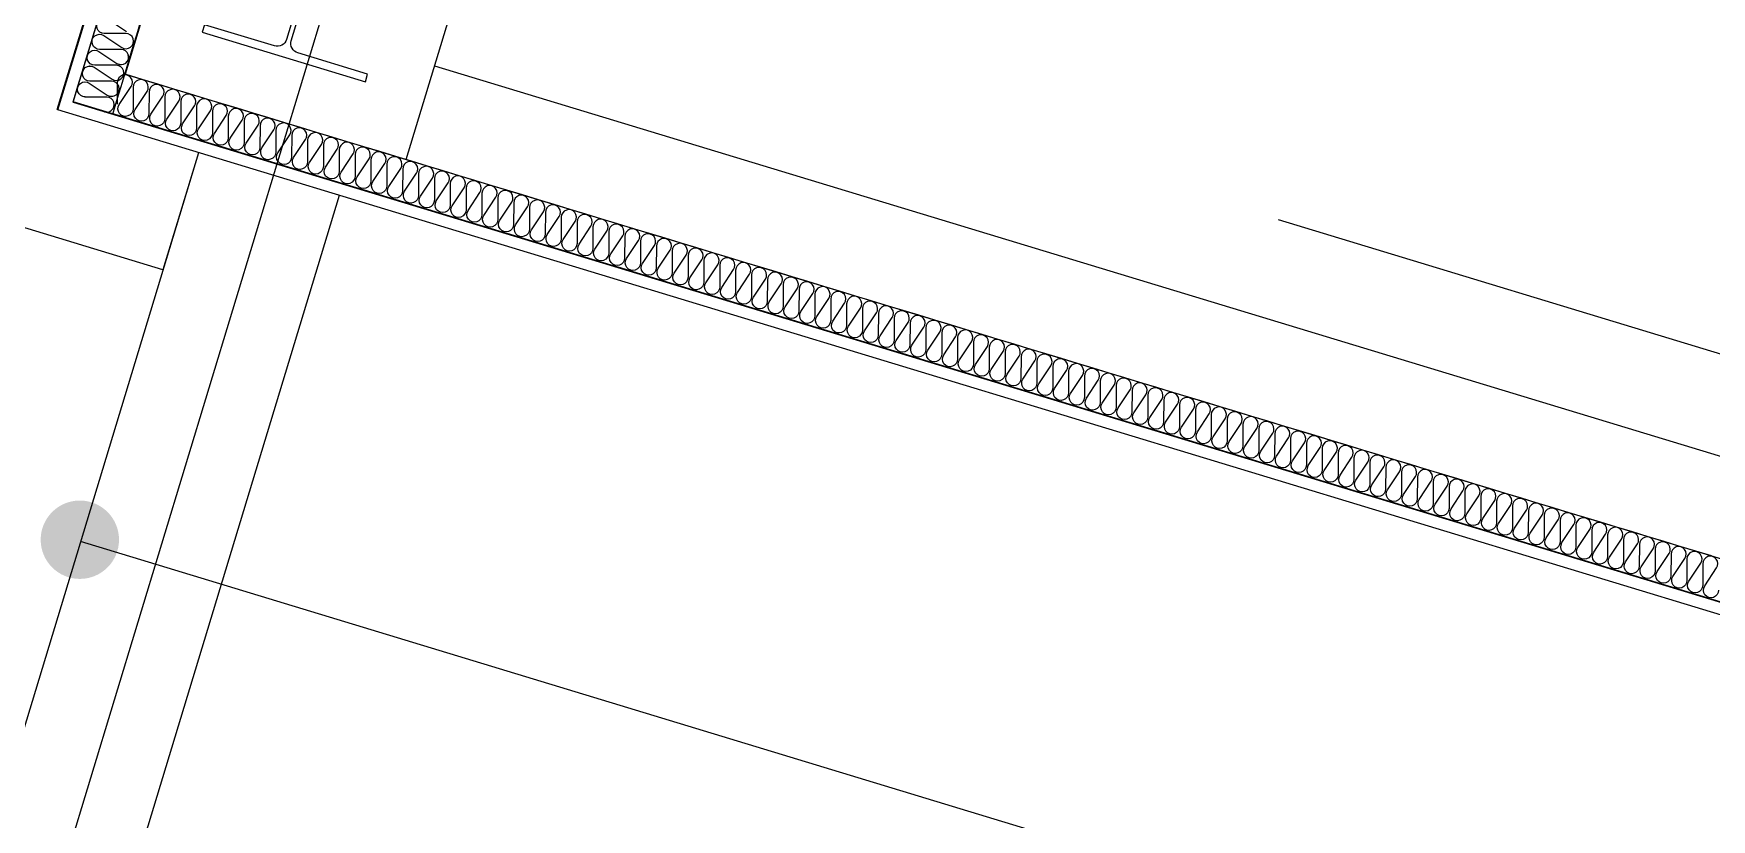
# Model space of a CAD drawing. Header units: metres. Extents: x 630750 to 860239, y 578133 to 726633.
# Drawn here: x 693418 to 696844, y 630627 to 632231 of the extents above; entities that cross this region are included whole.
import ezdxf

# ---------------------------------------------------------------- set-up
doc = ezdxf.new("R2010")
doc.units = ezdxf.units.M
doc.header["$LTSCALE"] = 300
doc.linetypes.add('CENTER', pattern=[50.8, 31.75, -6.35, 6.35, -6.35])
for name, color, linetype in [('A-CEN-1', 1, 'Continuous'), ('A-CON', 2, 'Continuous'), ('A-WAL-BLK', 3, 'Continuous'), ('A-WAL-DW', 7, 'Continuous'), ('IN', 8, 'Continuous'), ('KUK-F-LEVEL', 4, 'Continuous'), ('KUK-FUR-FIX', 6, 'Continuous'), ('KUK-WALL-DRYWALL', 4, 'Continuous'), ('KUK-WALL-FIN 1', 30, 'Continuous'), ('NP', 171, 'Continuous'), ('STEL', 3, 'Continuous'), ('STL', 3, 'Continuous')]:
    doc.layers.add(name, color=color, linetype=linetype)

# ---------------------------------------------------------------- blocks, each defined once
blk = doc.blocks.new('*U18')
at = {"layer": 'IN'}
for points in [[(-52, -0.741, -1.344031), (-52.35, -0.741), (-52.2, -0.241, 1.344031), (-52.55, -0.241), (-52.4, -0.741)], [(-51.6, -0.741, -1.344031), (-51.95, -0.741), (-51.8, -0.241, 1.344031), (-52.15, -0.241), (-52, -0.741)], [(-51.2, -0.741, -1.344031), (-51.55, -0.741), (-51.4, -0.241, 1.344031), (-51.75, -0.241), (-51.6, -0.741)], [(-50.8, -0.741, -1.344031), (-51.15, -0.741), (-51, -0.241, 1.344031), (-51.35, -0.241), (-51.2, -0.741)], [(-50.4, -0.741, -1.344031), (-50.75, -0.741), (-50.6, -0.241, 1.344031), (-50.95, -0.241), (-50.8, -0.741)], [(-50, -0.741, -1.344031), (-50.35, -0.741), (-50.2, -0.241, 1.344031), (-50.55, -0.241), (-50.4, -0.741)], [(-49.6, -0.741, -1.344031), (-49.95, -0.741), (-49.8, -0.241, 1.344031), (-50.15, -0.241), (-50, -0.741)], [(-49.2, -0.741, -1.344031), (-49.55, -0.741), (-49.4, -0.241, 1.344031), (-49.75, -0.241), (-49.6, -0.741)], [(-48.8, -0.741, -1.344031), (-49.15, -0.741), (-49, -0.241, 1.344031), (-49.35, -0.241), (-49.2, -0.741)], [(-48.4, -0.741, -1.344031), (-48.75, -0.741), (-48.6, -0.241, 1.344031), (-48.95, -0.241), (-48.8, -0.741)], [(-48, -0.741, -1.344031), (-48.35, -0.741), (-48.2, -0.241, 1.344031), (-48.55, -0.241), (-48.4, -0.741)], [(-47.6, -0.741, -1.344031), (-47.95, -0.741), (-47.8, -0.241, 1.344031), (-48.15, -0.241), (-48, -0.741)], [(-47.2, -0.741, -1.344031), (-47.55, -0.741), (-47.4, -0.241, 1.344031), (-47.75, -0.241), (-47.6, -0.741)], [(-46.8, -0.741, -1.344031), (-47.15, -0.741), (-47, -0.241, 1.344031), (-47.35, -0.241), (-47.2, -0.741)], [(-46.4, -0.741, -1.344031), (-46.75, -0.741), (-46.6, -0.241, 1.344031), (-46.95, -0.241), (-46.8, -0.741)], [(-46, -0.741, -1.344031), (-46.35, -0.741), (-46.2, -0.241, 1.344031), (-46.55, -0.241), (-46.4, -0.741)], [(-45.6, -0.741, -1.344031), (-45.95, -0.741), (-45.8, -0.241, 1.344031), (-46.15, -0.241), (-46, -0.741)], [(-45.2, -0.741, -1.344031), (-45.55, -0.741), (-45.4, -0.241, 1.344031), (-45.75, -0.241), (-45.6, -0.741)], [(-44.8, -0.741, -1.344031), (-45.15, -0.741), (-45, -0.241, 1.344031), (-45.35, -0.241), (-45.2, -0.741)], [(-44.4, -0.741, -1.344031), (-44.75, -0.741), (-44.6, -0.241, 1.344031), (-44.95, -0.241), (-44.8, -0.741)], [(-44, -0.741, -1.344031), (-44.35, -0.741), (-44.2, -0.241, 1.344031), (-44.55, -0.241), (-44.4, -0.741)], [(-43.6, -0.741, -1.344031), (-43.95, -0.741), (-43.8, -0.241, 1.344031), (-44.15, -0.241), (-44, -0.741)], [(-43.2, -0.741, -1.344031), (-43.55, -0.741), (-43.4, -0.241, 1.344031), (-43.75, -0.241), (-43.6, -0.741)], [(-42.8, -0.741, -1.344031), (-43.15, -0.741), (-43, -0.241, 1.344031), (-43.35, -0.241), (-43.2, -0.741)], [(-42.4, -0.741, -1.344031), (-42.75, -0.741), (-42.6, -0.241, 1.344031), (-42.95, -0.241), (-42.8, -0.741)], [(-42, -0.741, -1.344031), (-42.35, -0.741), (-42.2, -0.241, 1.344031), (-42.55, -0.241), (-42.4, -0.741)], [(-41.6, -0.741, -1.344031), (-41.95, -0.741), (-41.8, -0.241, 1.344031), (-42.15, -0.241), (-42, -0.741)], [(-41.2, -0.741, -1.344031), (-41.55, -0.741), (-41.4, -0.241, 1.344031), (-41.75, -0.241), (-41.6, -0.741)], [(-40.8, -0.741, -1.344031), (-41.15, -0.741), (-41, -0.241, 1.344031), (-41.35, -0.241), (-41.2, -0.741)], [(-40.4, -0.741, -1.344031), (-40.75, -0.741), (-40.6, -0.241, 1.344031), (-40.95, -0.241), (-40.8, -0.741)], [(-40, -0.741, -1.344031), (-40.35, -0.741), (-40.2, -0.241, 1.344031), (-40.55, -0.241), (-40.4, -0.741)], [(-39.6, -0.741, -1.344031), (-39.95, -0.741), (-39.8, -0.241, 1.344031), (-40.15, -0.241), (-40, -0.741)], [(-39.2, -0.741, -1.344031), (-39.55, -0.741), (-39.4, -0.241, 1.344031), (-39.75, -0.241), (-39.6, -0.741)], [(-38.8, -0.741, -1.344031), (-39.15, -0.741), (-39, -0.241, 1.344031), (-39.35, -0.241), (-39.2, -0.741)], [(-38.4, -0.741, -1.344031), (-38.75, -0.741), (-38.6, -0.241, 1.344031), (-38.95, -0.241), (-38.8, -0.741)], [(-38, -0.741, -1.344031), (-38.35, -0.741), (-38.2, -0.241, 1.344031), (-38.55, -0.241), (-38.4, -0.741)], [(-37.6, -0.741, -1.344031), (-37.95, -0.741), (-37.8, -0.241, 1.344031), (-38.15, -0.241), (-38, -0.741)], [(-37.2, -0.741, -1.344031), (-37.55, -0.741), (-37.4, -0.241, 1.344031), (-37.75, -0.241), (-37.6, -0.741)], [(-36.8, -0.741, -1.344031), (-37.15, -0.741), (-37, -0.241, 1.344031), (-37.35, -0.241), (-37.2, -0.741)], [(-36.4, -0.741, -1.344031), (-36.75, -0.741), (-36.6, -0.241, 1.344031), (-36.95, -0.241), (-36.8, -0.741)], [(-36, -0.741, -1.344031), (-36.35, -0.741), (-36.2, -0.241, 1.344031), (-36.55, -0.241), (-36.4, -0.741)], [(-35.6, -0.741, -1.344031), (-35.95, -0.741), (-35.8, -0.241, 1.344031), (-36.15, -0.241), (-36, -0.741)], [(-35.2, -0.741, -1.344031), (-35.55, -0.741), (-35.4, -0.241, 1.344031), (-35.75, -0.241), (-35.6, -0.741)], [(-34.8, -0.741, -1.344031), (-35.15, -0.741), (-35, -0.241, 1.344031), (-35.35, -0.241), (-35.2, -0.741)], [(-34.4, -0.741, -1.344031), (-34.75, -0.741), (-34.6, -0.241, 1.344031), (-34.95, -0.241), (-34.8, -0.741)], [(-34, -0.741, -1.344031), (-34.35, -0.741), (-34.2, -0.241, 1.344031), (-34.55, -0.241), (-34.4, -0.741)], [(-33.6, -0.741, -1.344031), (-33.95, -0.741), (-33.8, -0.241, 1.344031), (-34.15, -0.241), (-34, -0.741)], [(-33.2, -0.741, -1.344031), (-33.55, -0.741), (-33.4, -0.241, 1.344031), (-33.75, -0.241), (-33.6, -0.741)], [(-32.8, -0.741, -1.344031), (-33.15, -0.741), (-33, -0.241, 1.344031), (-33.35, -0.241), (-33.2, -0.741)], [(-32.4, -0.741, -1.344031), (-32.75, -0.741), (-32.6, -0.241, 1.344031), (-32.95, -0.241), (-32.8, -0.741)], [(-32, -0.741, -1.344031), (-32.35, -0.741), (-32.2, -0.241, 1.344031), (-32.55, -0.241), (-32.4, -0.741)], [(-31.6, -0.741, -1.344031), (-31.95, -0.741), (-31.8, -0.241, 1.344031), (-32.15, -0.241), (-32, -0.741)], [(-31.2, -0.741, -1.344031), (-31.55, -0.741), (-31.4, -0.241, 1.344031), (-31.75, -0.241), (-31.6, -0.741)], [(-30.8, -0.741, -1.344031), (-31.15, -0.741), (-31, -0.241, 1.344031), (-31.35, -0.241), (-31.2, -0.741)], [(-30.4, -0.741, -1.344031), (-30.75, -0.741), (-30.6, -0.241, 1.344031), (-30.95, -0.241), (-30.8, -0.741)], [(-30, -0.741, -1.344031), (-30.35, -0.741), (-30.2, -0.241, 1.344031), (-30.55, -0.241), (-30.4, -0.741)], [(-29.6, -0.741, -1.344031), (-29.95, -0.741), (-29.8, -0.241, 1.344031), (-30.15, -0.241), (-30, -0.741)], [(-29.2, -0.741, -1.344031), (-29.55, -0.741), (-29.4, -0.241, 1.344031), (-29.75, -0.241), (-29.6, -0.741)], [(-28.8, -0.741, -1.344031), (-29.15, -0.741), (-29, -0.241, 1.344031), (-29.35, -0.241), (-29.2, -0.741)], [(-28.4, -0.741, -1.344031), (-28.75, -0.741), (-28.6, -0.241, 1.344031), (-28.95, -0.241), (-28.8, -0.741)], [(-28, -0.741, -1.344031), (-28.35, -0.741), (-28.2, -0.241, 1.344031), (-28.55, -0.241), (-28.4, -0.741)], [(-27.6, -0.741, -1.344031), (-27.95, -0.741), (-27.8, -0.241, 1.344031), (-28.15, -0.241), (-28, -0.741)], [(-27.2, -0.741, -1.344031), (-27.55, -0.741), (-27.4, -0.241, 1.344031), (-27.75, -0.241), (-27.6, -0.741)], [(-26.8, -0.741, -1.344031), (-27.15, -0.741), (-27, -0.241, 1.344031), (-27.35, -0.241), (-27.2, -0.741)], [(-26.4, -0.741, -1.344031), (-26.75, -0.741), (-26.6, -0.241, 1.344031), (-26.95, -0.241), (-26.8, -0.741)], [(-26, -0.741, -1.344031), (-26.35, -0.741), (-26.2, -0.241, 1.344031), (-26.55, -0.241), (-26.4, -0.741)], [(-25.6, -0.741, -1.344031), (-25.95, -0.741), (-25.8, -0.241, 1.344031), (-26.15, -0.241), (-26, -0.741)], [(-25.2, -0.741, -1.344031), (-25.55, -0.741), (-25.4, -0.241, 1.344031), (-25.75, -0.241), (-25.6, -0.741)], [(-24.8, -0.741, -1.344031), (-25.15, -0.741), (-25, -0.241, 1.344031), (-25.35, -0.241), (-25.2, -0.741)], [(-24.4, -0.741, -1.344031), (-24.75, -0.741), (-24.6, -0.241, 1.344031), (-24.95, -0.241), (-24.8, -0.741)], [(-24, -0.741, -1.344031), (-24.35, -0.741), (-24.2, -0.241, 1.344031), (-24.55, -0.241), (-24.4, -0.741)], [(-23.6, -0.741, -1.344031), (-23.95, -0.741), (-23.8, -0.241, 1.344031), (-24.15, -0.241), (-24, -0.741)], [(-23.2, -0.741, -1.344031), (-23.55, -0.741), (-23.4, -0.241, 1.344031), (-23.75, -0.241), (-23.6, -0.741)], [(-22.8, -0.741, -1.344031), (-23.15, -0.741), (-23, -0.241, 1.344031), (-23.35, -0.241), (-23.2, -0.741)], [(-22.4, -0.741, -1.344031), (-22.75, -0.741), (-22.6, -0.241, 1.344031), (-22.95, -0.241), (-22.8, -0.741)], [(-22, -0.741, -1.344031), (-22.35, -0.741), (-22.2, -0.241, 1.344031), (-22.55, -0.241), (-22.4, -0.741)], [(-21.6, -0.741, -1.344031), (-21.95, -0.741), (-21.8, -0.241, 1.344031), (-22.15, -0.241), (-22, -0.741)], [(-21.2, -0.741, -1.344031), (-21.55, -0.741), (-21.4, -0.241, 1.344031), (-21.75, -0.241), (-21.6, -0.741)], [(-20.8, -0.741, -1.344031), (-21.15, -0.741), (-21, -0.241, 1.344031), (-21.35, -0.241), (-21.2, -0.741)], [(-20.4, -0.741, -1.344031), (-20.75, -0.741), (-20.6, -0.241, 1.344031), (-20.95, -0.241), (-20.8, -0.741)], [(-20, -0.741, -1.344031), (-20.35, -0.741), (-20.2, -0.241, 1.344031), (-20.55, -0.241), (-20.4, -0.741)], [(-19.6, -0.741, -1.344031), (-19.95, -0.741), (-19.8, -0.241, 1.344031), (-20.15, -0.241), (-20, -0.741)], [(-19.2, -0.741, -1.344031), (-19.55, -0.741), (-19.4, -0.241, 1.344031), (-19.75, -0.241), (-19.6, -0.741)], [(-18.8, -0.741, -1.344031), (-19.15, -0.741), (-19, -0.241, 1.344031), (-19.35, -0.241), (-19.2, -0.741)], [(-18.4, -0.741, -1.344031), (-18.75, -0.741), (-18.6, -0.241, 1.344031), (-18.95, -0.241), (-18.8, -0.741)], [(-18, -0.741, -1.344031), (-18.35, -0.741), (-18.2, -0.241, 1.344031), (-18.55, -0.241), (-18.4, -0.741)], [(-17.6, -0.741, -1.344031), (-17.95, -0.741), (-17.8, -0.241, 1.344031), (-18.15, -0.241), (-18, -0.741)], [(-17.2, -0.741, -1.344031), (-17.55, -0.741), (-17.4, -0.241, 1.344031), (-17.75, -0.241), (-17.6, -0.741)], [(-16.8, -0.741, -1.344031), (-17.15, -0.741), (-17, -0.241, 1.344031), (-17.35, -0.241), (-17.2, -0.741)], [(-16.4, -0.741, -1.344031), (-16.75, -0.741), (-16.6, -0.241, 1.344031), (-16.95, -0.241), (-16.8, -0.741)], [(-16, -0.741, -1.344031), (-16.35, -0.741), (-16.2, -0.241, 1.344031), (-16.55, -0.241), (-16.4, -0.741)], [(-15.6, -0.741, -1.344031), (-15.95, -0.741), (-15.8, -0.241, 1.344031), (-16.15, -0.241), (-16, -0.741)], [(-15.2, -0.741, -1.344031), (-15.55, -0.741), (-15.4, -0.241, 1.344031), (-15.75, -0.241), (-15.6, -0.741)], [(-14.8, -0.741, -1.344031), (-15.15, -0.741), (-15, -0.241, 1.344031), (-15.35, -0.241), (-15.2, -0.741)], [(-14.4, -0.741, -1.344031), (-14.75, -0.741), (-14.6, -0.241, 1.344031), (-14.95, -0.241), (-14.8, -0.741)], [(-14, -0.741, -1.344031), (-14.35, -0.741), (-14.2, -0.241, 1.344031), (-14.55, -0.241), (-14.4, -0.741)], [(-13.6, -0.741, -1.344031), (-13.95, -0.741), (-13.8, -0.241, 1.344031), (-14.15, -0.241), (-14, -0.741)], [(-13.2, -0.741, -1.344031), (-13.55, -0.741), (-13.4, -0.241, 1.344031), (-13.75, -0.241), (-13.6, -0.741)], [(-12.8, -0.741, -1.344031), (-13.15, -0.741), (-13, -0.241, 1.344031), (-13.35, -0.241), (-13.2, -0.741)], [(-12.4, -0.741, -1.344031), (-12.75, -0.741), (-12.6, -0.241, 1.344031), (-12.95, -0.241), (-12.8, -0.741)], [(-12, -0.741, -1.344031), (-12.35, -0.741), (-12.2, -0.241, 1.344031), (-12.55, -0.241), (-12.4, -0.741)]]:
    blk.add_lwpolyline(points, format="xyb", dxfattribs=at)
at = {"layer": 'NP'}
for p, q in [((-52, 0), (-52.4, 0)), ((-51.6, 0), (-52, 0)), ((-51.2, 0), (-51.6, 0)), ((-50.8, 0), (-51.2, 0)), ((-50.4, 0), (-50.8, 0)), ((-50, 0), (-50.4, 0)), ((-49.6, 0), (-50, 0)), ((-49.2, 0), (-49.6, 0)), ((-48.8, 0), (-49.2, 0)), ((-48.4, 0), (-48.8, 0)), ((-48, 0), (-48.4, 0)), ((-47.6, 0), (-48, 0)), ((-47.2, 0), (-47.6, 0)), ((-46.8, 0), (-47.2, 0)), ((-46.4, 0), (-46.8, 0)), ((-46, 0), (-46.4, 0)), ((-45.6, 0), (-46, 0)), ((-45.2, 0), (-45.6, 0)), ((-44.8, 0), (-45.2, 0)), ((-44.4, 0), (-44.8, 0)), ((-44, 0), (-44.4, 0)), ((-43.6, 0), (-44, 0)), ((-43.2, 0), (-43.6, 0)), ((-42.8, 0), (-43.2, 0)), ((-42.4, 0), (-42.8, 0)), ((-42, 0), (-42.4, 0)), ((-41.6, 0), (-42, 0)), ((-41.2, 0), (-41.6, 0)), ((-40.8, 0), (-41.2, 0)), ((-40.4, 0), (-40.8, 0)), ((-40, 0), (-40.4, 0)), ((-39.6, 0), (-40, 0)), ((-39.2, 0), (-39.6, 0)), ((-38.8, 0), (-39.2, 0)), ((-38.4, 0), (-38.8, 0)), ((-38, 0), (-38.4, 0)), ((-37.6, 0), (-38, 0)), ((-37.2, 0), (-37.6, 0)), ((-36.8, 0), (-37.2, 0)), ((-36.4, 0), (-36.8, 0)), ((-36, 0), (-36.4, 0)), ((-35.6, 0), (-36, 0)), ((-35.2, 0), (-35.6, 0)), ((-34.8, 0), (-35.2, 0)), ((-34.4, 0), (-34.8, 0)), ((-34, 0), (-34.4, 0)), ((-33.6, 0), (-34, 0)), ((-33.2, 0), (-33.6, 0)), ((-32.8, 0), (-33.2, 0)), ((-32.4, 0), (-32.8, 0)), ((-32, 0), (-32.4, 0)), ((-31.6, 0), (-32, 0)), ((-31.2, 0), (-31.6, 0)), ((-30.8, 0), (-31.2, 0)), ((-30.4, 0), (-30.8, 0)), ((-30, 0), (-30.4, 0)), ((-29.6, 0), (-30, 0)), ((-29.2, 0), (-29.6, 0)), ((-28.8, 0), (-29.2, 0)), ((-28.4, 0), (-28.8, 0)), ((-28, 0), (-28.4, 0)), ((-27.6, 0), (-28, 0)), ((-27.2, 0), (-27.6, 0)), ((-26.8, 0), (-27.2, 0)), ((-26.4, 0), (-26.8, 0)), ((-26, 0), (-26.4, 0)), ((-25.6, 0), (-26, 0)), ((-25.2, 0), (-25.6, 0)), ((-24.8, 0), (-25.2, 0)), ((-24.4, 0), (-24.8, 0)), ((-24, 0), (-24.4, 0)), ((-23.6, 0), (-24, 0)), ((-23.2, 0), (-23.6, 0)), ((-22.8, 0), (-23.2, 0)), ((-22.4, 0), (-22.8, 0)), ((-22, 0), (-22.4, 0)), ((-21.6, 0), (-22, 0)), ((-21.2, 0), (-21.6, 0)), ((-20.8, 0), (-21.2, 0)), ((-20.4, 0), (-20.8, 0)), ((-20, 0), (-20.4, 0)), ((-19.6, 0), (-20, 0)), ((-19.2, 0), (-19.6, 0)), ((-18.8, 0), (-19.2, 0)), ((-18.4, 0), (-18.8, 0)), ((-18, 0), (-18.4, 0)), ((-17.6, 0), (-18, 0)), ((-17.2, 0), (-17.6, 0)), ((-16.8, 0), (-17.2, 0)), ((-16.4, 0), (-16.8, 0)), ((-16, 0), (-16.4, 0)), ((-15.6, 0), (-16, 0)), ((-15.2, 0), (-15.6, 0)), ((-14.8, 0), (-15.2, 0)), ((-14.4, 0), (-14.8, 0)), ((-14, 0), (-14.4, 0)), ((-13.6, 0), (-14, 0)), ((-13.2, 0), (-13.6, 0)), ((-12.8, 0), (-13.2, 0)), ((-12.4, 0), (-12.8, 0)), ((-52, -1), (-52.4, -1)), ((-51.6, -1), (-52, -1)), ((-51.2, -1), (-51.6, -1)), ((-50.8, -1), (-51.2, -1)), ((-50.4, -1), (-50.8, -1)), ((-50, -1), (-50.4, -1)), ((-49.6, -1), (-50, -1)), ((-49.2, -1), (-49.6, -1)), ((-48.8, -1), (-49.2, -1)), ((-48.4, -1), (-48.8, -1)), ((-48, -1), (-48.4, -1)), ((-47.6, -1), (-48, -1)), ((-47.2, -1), (-47.6, -1)), ((-46.8, -1), (-47.2, -1)), ((-46.4, -1), (-46.8, -1)), ((-46, -1), (-46.4, -1)), ((-45.6, -1), (-46, -1)), ((-45.2, -1), (-45.6, -1)), ((-44.8, -1), (-45.2, -1)), ((-44.4, -1), (-44.8, -1)), ((-44, -1), (-44.4, -1)), ((-43.6, -1), (-44, -1)), ((-43.2, -1), (-43.6, -1)), ((-42.8, -1), (-43.2, -1)), ((-42.4, -1), (-42.8, -1)), ((-42, -1), (-42.4, -1)), ((-41.6, -1), (-42, -1)), ((-41.2, -1), (-41.6, -1)), ((-40.8, -1), (-41.2, -1)), ((-40.4, -1), (-40.8, -1)), ((-40, -1), (-40.4, -1)), ((-39.6, -1), (-40, -1)), ((-39.2, -1), (-39.6, -1)), ((-38.8, -1), (-39.2, -1)), ((-38.4, -1), (-38.8, -1)), ((-38, -1), (-38.4, -1)), ((-37.6, -1), (-38, -1)), ((-37.2, -1), (-37.6, -1)), ((-36.8, -1), (-37.2, -1)), ((-36.4, -1), (-36.8, -1)), ((-36, -1), (-36.4, -1)), ((-35.6, -1), (-36, -1)), ((-35.2, -1), (-35.6, -1)), ((-34.8, -1), (-35.2, -1)), ((-34.4, -1), (-34.8, -1)), ((-34, -1), (-34.4, -1)), ((-33.6, -1), (-34, -1)), ((-33.2, -1), (-33.6, -1)), ((-32.8, -1), (-33.2, -1)), ((-32.4, -1), (-32.8, -1)), ((-32, -1), (-32.4, -1)), ((-31.6, -1), (-32, -1)), ((-31.2, -1), (-31.6, -1)), ((-30.8, -1), (-31.2, -1)), ((-30.4, -1), (-30.8, -1)), ((-30, -1), (-30.4, -1)), ((-29.6, -1), (-30, -1)), ((-29.2, -1), (-29.6, -1)), ((-28.8, -1), (-29.2, -1)), ((-28.4, -1), (-28.8, -1)), ((-28, -1), (-28.4, -1)), ((-27.6, -1), (-28, -1)), ((-27.2, -1), (-27.6, -1)), ((-26.8, -1), (-27.2, -1)), ((-26.4, -1), (-26.8, -1)), ((-26, -1), (-26.4, -1)), ((-25.6, -1), (-26, -1)), ((-25.2, -1), (-25.6, -1)), ((-24.8, -1), (-25.2, -1)), ((-24.4, -1), (-24.8, -1)), ((-24, -1), (-24.4, -1)), ((-23.6, -1), (-24, -1)), ((-23.2, -1), (-23.6, -1)), ((-22.8, -1), (-23.2, -1)), ((-22.4, -1), (-22.8, -1)), ((-22, -1), (-22.4, -1)), ((-21.6, -1), (-22, -1)), ((-21.2, -1), (-21.6, -1)), ((-20.8, -1), (-21.2, -1)), ((-20.4, -1), (-20.8, -1)), ((-20, -1), (-20.4, -1)), ((-19.6, -1), (-20, -1)), ((-19.2, -1), (-19.6, -1)), ((-18.8, -1), (-19.2, -1)), ((-18.4, -1), (-18.8, -1)), ((-18, -1), (-18.4, -1)), ((-17.6, -1), (-18, -1)), ((-17.2, -1), (-17.6, -1)), ((-16.8, -1), (-17.2, -1)), ((-16.4, -1), (-16.8, -1)), ((-16, -1), (-16.4, -1)), ((-15.6, -1), (-16, -1)), ((-15.2, -1), (-15.6, -1)), ((-14.8, -1), (-15.2, -1)), ((-14.4, -1), (-14.8, -1)), ((-14, -1), (-14.4, -1)), ((-13.6, -1), (-14, -1)), ((-13.2, -1), (-13.6, -1)), ((-12.8, -1), (-13.2, -1)), ((-12.4, -1), (-12.8, -1)), ((-12, -1), (-12.4, -1))]:
    blk.add_line(p, q, dxfattribs=at)
blk = doc.blocks.new('*U15')
at = {"layer": 'STEL'}
blk.add_lwpolyline([(25, -16, 0.414214), (5, -36), (5, -308, 0.414214), (25, -328), (174, -328), (174, -344), (-174, -344), (-174, -328), (-25, -328, 0.414214), (-5, -308), (-5, -36, 0.414214), (-25, -16), (-174, -16), (-174, 0), (174, 0), (174, -16)], format="xyb", close=True, dxfattribs=at)
blk = doc.blocks.new('*U17')
at = {"layer": 'IN'}
for points in [[(0, -0.741, 1.344031), (0.35, -0.741), (0.2, -0.241, -1.344031), (0.55, -0.241), (0.4, -0.741)], [(0.4, -0.741, 1.344031), (0.75, -0.741), (0.6, -0.241, -1.344031), (0.95, -0.241), (0.8, -0.741)], [(0.8, -0.741, 1.344031), (1.15, -0.741), (1, -0.241, -1.344031), (1.35, -0.241), (1.2, -0.741)], [(1.2, -0.741, 1.344031), (1.55, -0.741), (1.4, -0.241, -1.344031), (1.75, -0.241), (1.6, -0.741)], [(1.6, -0.741, 1.344031), (1.95, -0.741), (1.8, -0.241, -1.344031), (2.15, -0.241), (2, -0.741)]]:
    blk.add_lwpolyline(points, format="xyb", dxfattribs=at)
at = {"layer": 'NP'}
for p, q in [((0, 0), (0.4, 0)), ((0.4, 0), (0.8, 0)), ((0.8, 0), (1.2, 0)), ((1.2, 0), (1.6, 0)), ((1.6, 0), (2, 0)), ((0, -1), (0.4, -1)), ((0.4, -1), (0.8, -1)), ((0.8, -1), (1.2, -1)), ((1.2, -1), (1.6, -1)), ((1.6, -1), (2, -1)), ((2, -1), (2.4, -1))]:
    blk.add_line(p, q, dxfattribs=at)

msp = doc.modelspace()

# ---------------------------------------------------------------- hatches: boundary and pattern name
at = {"layer": 'KUK-F-LEVEL'}
h = msp.add_hatch(color=5, dxfattribs=at)
edge = h.paths.add_edge_path()
edge.add_arc((693512.3, 631197.9), 80, 360, 540)
edge.add_arc((693512.3, 631197.9), 80, 540, 720)
h = msp.add_hatch(color=5, dxfattribs=at)
edge = h.paths.add_edge_path()
edge.add_arc((693512.3, 631197.9), 80, 360, 540)
edge.add_arc((693512.3, 631197.9), 80, 540, 720)

# ---------------------------------------------------------------- linework, layer by layer
at = {"layer": 'A-CEN-1', "linetype": 'Continuous'}
msp.add_line((688297.7, 613453.4), (696754.2, 641322), dxfattribs=at)
at = {"layer": 'A-CEN-1', "linetype": 'CENTER'}
msp.add_line((681375.9, 636276.6), (739202.5, 618729.6), dxfattribs=at)
at = {"layer": 'A-CON'}
msp.add_lwpolyline([(694353.1, 632547.8), (693778.9, 632722), (693604.7, 632147.9), (694178.8, 631973.7)], close=True, dxfattribs=at)
msp.add_lwpolyline([(694353.1, 632547.8), (693778.9, 632722), (693604.7, 632147.9), (694178.8, 631973.7)], close=True, dxfattribs=at)
at = {"layer": 'A-WAL-BLK'}
for p, q in [((694236.9, 632165.1), (697633.9, 631134.3)), ((694236.9, 632165.1), (697633.9, 631134.3)), ((694178.8, 631973.7), (697767.2, 630884.8)), ((694178.8, 631973.7), (697767.2, 630884.8))]:
    msp.add_line(p, q, dxfattribs=at)
at = {"layer": 'A-WAL-DW'}
for q in [(695824.7, 639757.1), (695824.7, 639757.1), (697823.8, 630778.8), (697823.8, 630778.8)]:
    msp.add_line((693498.6, 632091.3), q, dxfattribs=at)
at = {"layer": 'IN'}
for points in [[(693597.9, 632202.6, 1.344031), (693606.5, 632230.9), (693562.3, 632231.1, -1.344031), (693570.9, 632259.4), (693607.7, 632235)], [(693588, 632170.2, 1.344031), (693596.6, 632198.5), (693552.5, 632198.7, -1.344031), (693561.1, 632227), (693597.9, 632202.6)], [(693578.2, 632137.8, 1.344031), (693586.8, 632166.2), (693542.6, 632166.3, -1.344031), (693551.2, 632194.6), (693588, 632170.2)], [(693568.4, 632105.4, 1.344031), (693577, 632133.8), (693532.8, 632133.9, -1.344031), (693541.4, 632162.2), (693578.2, 632137.8)], [(693558.6, 632073.1, 1.344031), (693567.2, 632101.4), (693523, 632101.5, -1.344031), (693531.6, 632129.9), (693568.4, 632105.4)]]:
    msp.add_lwpolyline(points, format="xyb", dxfattribs=at)
at = {"layer": 'KUK-F-LEVEL', "color": 7}
msp.add_line((696608.6, 631147.6), (693498.6, 632091.3), dxfattribs=at)
at = {"layer": 'KUK-F-LEVEL', "color": 6}
for p, q in [((693754.6, 631987.9, 0), (693271.2, 630394.9, 0)), ((694041.7, 631900.8, 0), (693558.3, 630307.8, 0))]:
    msp.add_line(p, q, dxfattribs=at)
at = {"layer": 'KUK-F-LEVEL', "color": 5}
msp.add_line((700303.5, 629132.7, 0), (693513.9, 631194.4, 0), dxfattribs=at)
at = {"layer": 'KUK-FUR-FIX', "color": 4}
for p, q in [((693754.6, 631987.9, 0), (693682, 631748.7, 0)), ((693682, 631748.7), (693155.7, 631908.4))]:
    msp.add_line(p, q, dxfattribs=at)
at = {"layer": 'KUK-WALL-DRYWALL'}
for points in [[(700156.9, 638467.6), (697823.8, 630778.8), (693498.6, 632091.3), (695824.7, 639757.1)], [(697824.2, 630779.1), (693498.7, 632091.7), (695824.7, 639757.1)]]:
    msp.add_lwpolyline(points, dxfattribs=at)
at = {"layer": 'KUK-WALL-FIN 1'}
for p, q in [((693467.5, 632075), (695800.8, 639764.4)), ((697816.9, 630755.2), (693467.5, 632075))]:
    msp.add_line(p, q, dxfattribs=at)
at = {"layer": 'KUK-WALL-FIN 1', "color": 133, "linetype": 'ByBlock'}
msp.add_line((695757.2, 639620.7, 0), (693465.6, 632075.6, 0), dxfattribs=at)
at = {"layer": 'NP'}
for p, q in [((693628.7, 632228.6), (693638.5, 632261)), ((693528.1, 632188.4), (693537.9, 632220.8)), ((693537.9, 632220.8), (693547.7, 632253.2)), ((693618.8, 632196.2), (693628.7, 632228.6)), ((693518.2, 632156), (693528.1, 632188.4)), ((693609, 632163.8), (693618.8, 632196.2)), ((693508.4, 632123.6), (693518.2, 632156)), ((693599.2, 632131.5), (693609, 632163.8)), ((693498.6, 632091.3), (693508.4, 632123.6)), ((693589.4, 632099.1), (693599.2, 632131.5)), ((693579.5, 632066.7), (693589.4, 632099.1))]:
    msp.add_line(p, q, dxfattribs=at)

# ---------------------------------------------------------------- block references
at = {"layer": 'IN'}
for name, p, xscale, yscale, zscale, rotation in [('*U17', (693498.6, 632091.3), 84.59110329682846, 84.59110329682846, 84.59110329682846, 73.12000000003309), ('*U18', (697848.5, 630860.1), 84.5911032964886, 84.5911032964886, 84.5911032964886, 343.1199997857195), ('*U18', (697848.5, 630860.1), 84.5911032965562, 84.5911032965562, 84.5911032965562, 343.1199997855687)]:
    msp.add_blockref(name, p, dxfattribs=dict(at, xscale=xscale, yscale=yscale, zscale=zscale, rotation=rotation))
at = {"layer": 'STL', "xscale": -1, "rotation": 343.1200000021422}
msp.add_blockref('*U15', (694028.8, 632512.5), dxfattribs=at)
msp.add_blockref('*U15', (694028.8, 632512.5), dxfattribs=at)

doc.saveas('drawing.dxf')
